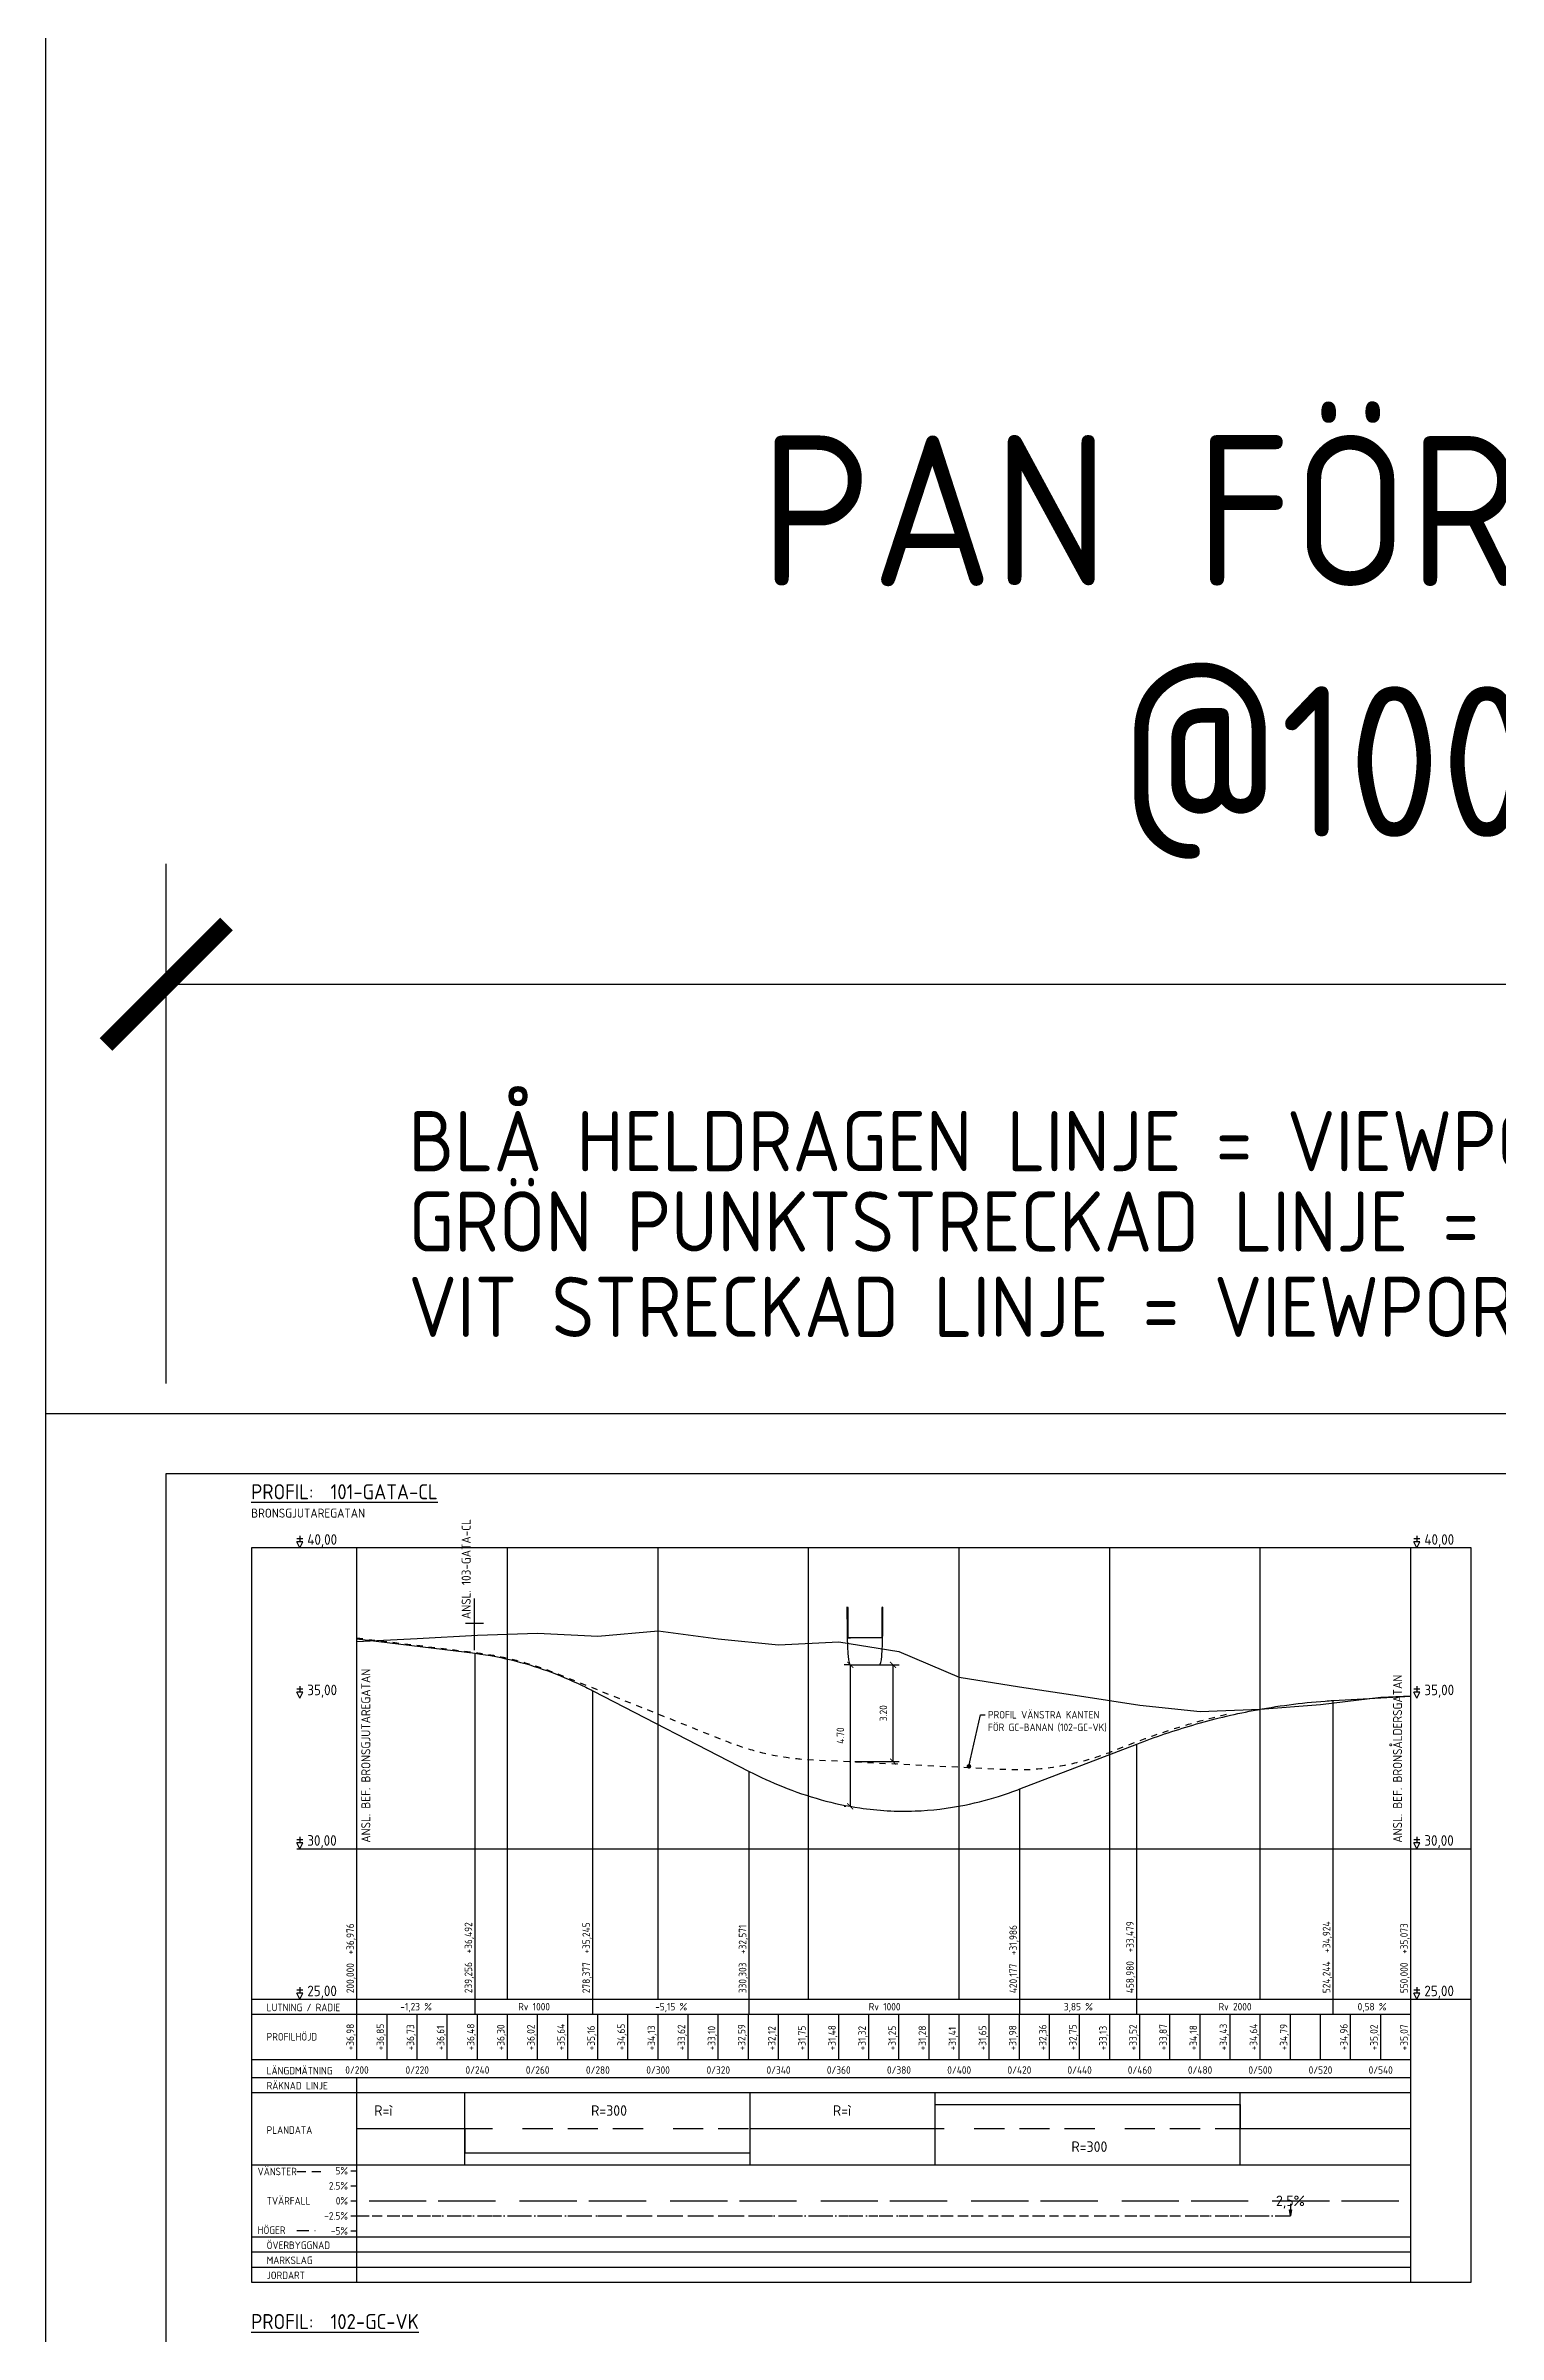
# Model space of a CAD drawing. Header units: metres. Extents: x 14120 to 17296, y 12612 to 17223.
# Drawn here: x 14120 to 14603, y 16463 to 17223 of the extents above; entities that cross this region are included whole.
import ezdxf
from ezdxf.enums import TextEntityAlignment as Align

# ---------------------------------------------------------------- set-up
doc = ezdxf.new("R2010")
doc.units = ezdxf.units.M
doc.header["$MEASUREMENT"] = 0
doc.header["$PDMODE"] = 2
doc.header["$PDSIZE"] = -1
for name, pattern in [('AA_DASHED_2', [4, 2, -2]), ('CENTRUMLINJE', [27, 20, -3, 1, -3]), ('DIVIDE', [10, 4, -2, 0, -2, 0, -2]), ('STRECKAD_3', [5, 3, -2])]:
    doc.linetypes.add(name, pattern=pattern)
doc.layers.get('0').update_dxf_attribs({"linetype": 'CONTINUOUS'})
doc.layers.get('DEFPOINTS').update_dxf_attribs({"color": 5, "linetype": 'CONTINUOUS'})
for name, color, linetype in [('03_T', 3, 'CONTINUOUS'), ('100_T', 1, 'CONTINUOUS'), ('800_dim', 4, 'CONTINUOUS'), ('800_MATT', 4, 'CONTINUOUS'), ('800_T', 3, 'CONTINUOUS'), ('gc-bana', 7, 'AA_DASHED_2'), ('K502', 3, 'CONTINUOUS'), ('K553', 1, 'CONTINUOUS'), ('M-362B', 1, 'CONTINUOUS'), ('M-364', 6, 'CONTINUOUS'), ('M-365-T', 1, 'CONTINUOUS'), ('M-365A', 1, 'STRECKAD_3'), ('M-365B', 3, 'DIVIDE'), ('M-368-T', 1, 'CONTINUOUS'), ('M-368A', 1, 'CONTINUOUS'), ('M-368B', 4, 'CONTINUOUS'), ('M-368C', 4, 'CENTRUMLINJE')]:
    doc.layers.add(name, color=color, linetype=linetype)
doc.styles.add('ISO', font='iso.shx')
doc.styles.add('ISO35', font='iso3098.shx', dxfattribs={"height": 3.5})
doc.styles.add('P_ISO_25', font='ISO', dxfattribs={"height": 2.5})
doc.styles.add('P_ISO_35', font='ISO', dxfattribs={"height": 3.5})
doc.dimstyles.new('NovaPlan$7', dxfattribs={"dimtxt": 2.5, "dimasz": 1.5, "dimexe": 2, "dimexo": 5, "dimgap": -1, "dimtad": 0, "dimtoh": 1, "dimzin": 0, "dimdsep": 46, "dimtxsty": 'ISO', "dimcen": 1.5, "dimazin": 0, "dimtfac": 1, "dimtix": 1, "dimtmove": 0, "dimatfit": 3, "dimldrblk": 'DOT', "dimfxl": 1, "dimtolj": 1, "dimtzin": 0, "dimarcsym": 0})
doc.dimstyles.new('POINT-BH90', dxfattribs={"dimtxt": 2.5, "dimasz": 2, "dimexe": 2, "dimexo": 1.5, "dimgap": 2, "dimtad": 1, "dimzin": 0, "dimdsep": 46, "dimtxsty": 'ISO', "dimblk1": 'ARCHTICK', "dimblk2": 'ARCHTICK', "dimsah": 1, "dimcen": 1.5, "dimadec": 0, "dimazin": 0, "dimtfac": 1, "dimtix": 1, "dimtmove": 0, "dimatfit": 3, "dimldrblk": 'ARCHTICK', "dimfxl": 1, "dimtolj": 1, "dimtzin": 0, "dimarcsym": 0})

# ---------------------------------------------------------------- blocks, each defined once
blk = doc.blocks.new('_Dot')
at = {"color": 0, "linetype": 'ByBlock', "lineweight": -2}
blk.add_line((-0.5, 0), (-1, 0), dxfattribs=at)
at = {"color": 0, "linetype": 'ByBlock', "const_width": 0.5}
blk.add_lwpolyline([(-0.25, 0, 1), (0.25, 0, 1)], format="xyb", close=True, dxfattribs=at)
blk = doc.blocks.new('_ARCHTICK')
at = {"color": 0, "linetype": 'ByBlock', "const_width": 0.15}
blk.add_lwpolyline([(-0.5, -0.5), (0.5, 0.5)], dxfattribs=at)
blk = doc.blocks.new('*D7')
at = {"layer": '800_dim', "color": 0, "lineweight": -2, "transparency": 16777216}
for p, q in [((14387.1, 16685.31), (14385.36, 16685.31)), ((14387.36, 16685.31), (14387.36, 16638.29)), ((14385.86, 16638.29), (14385.36, 16638.29))]:
    blk.add_line(p, q, dxfattribs=at)
at = {"layer": 'DEFPOINTS', "color": 0, "transparency": 16777216}
for p in [(14388.6, 16685.31), (14387.36, 16638.29), (14387.36, 16638.29)]:
    blk.add_point(p, dxfattribs=at)
at = {"layer": '800_dim', "color": 0, "lineweight": -2, "transparency": 16777216, "xscale": 2, "yscale": 2, "zscale": 2}
for p, rotation in [((14387.36, 16685.31), 90), ((14387.36, 16638.29), 270)]:
    blk.add_blockref('_ARCHTICK', p, dxfattribs=dict(at, rotation=rotation))
at = {"layer": '800_dim', "color": 0, "transparency": 16777216, "insert": (14384.11, 16661.8), "char_height": 2.5, "attachment_point": 5, "rotation": 90, "style": 'ISO'}
blk.add_mtext('\\A1;{\\Fiso.shx;4.70}', dxfattribs=at)
blk = doc.blocks.new('*D8')
at = {"layer": '800_dim', "color": 0, "lineweight": -2, "transparency": 16777216}
for p, q in [((14389.84, 16685.31), (14403.61, 16685.31)), ((14401.61, 16653.16), (14401.61, 16685.31)), ((14388.86, 16653.16), (14403.61, 16653.16))]:
    blk.add_line(p, q, dxfattribs=at)
at = {"layer": 'DEFPOINTS', "color": 0, "transparency": 16777216}
for p in [(14388.34, 16685.31), (14401.61, 16685.31), (14387.36, 16653.16)]:
    blk.add_point(p, dxfattribs=at)
at = {"layer": '800_dim', "color": 0, "lineweight": -2, "transparency": 16777216, "xscale": 2, "yscale": 2, "zscale": 2}
for p, rotation in [((14401.61, 16685.31), 90), ((14401.61, 16653.16), 270)]:
    blk.add_blockref('_ARCHTICK', p, dxfattribs=dict(at, rotation=rotation))
at = {"layer": '800_dim', "color": 0, "transparency": 16777216, "insert": (14398.36, 16669.24), "char_height": 2.5, "attachment_point": 5, "rotation": 90, "style": 'ISO'}
blk.add_mtext('\\A1;{\\Fiso.shx;3.20}', dxfattribs=at)
blk = doc.blocks.new('brosektion')
at = {"layer": 'K502', "flags": 128}
blk.add_lwpolyline([(4.89, 0, 0.414214), (5.89, 1), (5.89, 1.52), (5.99, 1.52), (5.99, 1.92), (5.59, 1.9), (5.59, 0.9), (-5.59, 0.9), (-5.59, 1.9), (-5.99, 1.92), (-5.99, 1.52), (-5.89, 1.52), (-5.89, 1, 0.414214), (-4.89, 0)], format="xyb", close=True, dxfattribs=at)
at = {"layer": 'K553', "ltscale": 0.1}
blk.add_line((-5.59, 0.9), (-4.832, 0.9), dxfattribs=at)
blk = doc.blocks.new('*D12')
at = {"layer": 'DEFPOINTS', "color": 0, "lineweight": -2, "transparency": 16777216}
for p, q in [((14160.19, 16778.84), (14160.19, 16951.45)), ((15160.19, 16778.84), (15160.19, 16951.45)), ((14160.19, 16911.45), (15160.19, 16911.45))]:
    blk.add_line(p, q, dxfattribs=at)
at = {"layer": 'DEFPOINTS', "color": 0, "transparency": 16777216}
for p in [(15160.19, 16911.45), (14160.19, 16748.84), (15160.19, 16748.84)]:
    blk.add_point(p, dxfattribs=at)
at = {"layer": 'DEFPOINTS', "color": 0, "lineweight": -2, "transparency": 16777216, "xscale": 40, "yscale": 40, "zscale": 40, "rotation": 180}
blk.add_blockref('_ARCHTICK', (14160.19, 16911.45), dxfattribs=at)
at = {"layer": 'DEFPOINTS', "color": 0, "lineweight": -2, "transparency": 16777216, "xscale": 40, "yscale": 40, "zscale": 40}
blk.add_blockref('_ARCHTICK', (15160.19, 16911.45), dxfattribs=at)
at = {"layer": 'DEFPOINTS', "color": 0, "transparency": 16777216, "insert": (14660.19, 17023.48), "char_height": 50, "attachment_point": 5, "style": 'ISO'}
blk.add_mtext('\\A1;{\\Fiso.shx;PAN FÖR NY RITNING\\P@1000.00<300}', dxfattribs=at)

msp = doc.modelspace()

# ---------------------------------------------------------------- linework, layer by layer
at = {"layer": '800_T', "color": 7, "flags": 128}
for points in [[(14262.549, 16690.197), (14262.549, 16707.4)], [(14259.549, 16699.14), (14265.549, 16699.14)]]:
    msp.add_lwpolyline(points, dxfattribs=at)
at = {"layer": 'DEFPOINTS'}
msp.add_xline((14120.19, 16194.839), (0, 1), dxfattribs=at)
at = {"layer": 'DEFPOINTS', "flags": 128}
for points in [[(14120.19, 16174.839), (14120.19, 16768.839), (14961.19, 16768.839), (14961.19, 16174.839)], [(14160.19, 16194.839), (14160.19, 16748.839), (14941.19, 16748.839), (14941.19, 16305.638), (14841.19, 16305.638), (14841.19, 16194.839)]]:
    msp.add_lwpolyline(points, close=True, dxfattribs=at)
at = {"layer": 'gc-bana', "flags": 128}
msp.add_lwpolyline([(14223.549, 16694.267), (14262.866, 16689.426, -0.0326952), (14276.413, 16686.841, -0.0269545), (14288.266, 16683.071, -0.0049147), (14290.524, 16682.194), (14345.664, 16660.138, 0.0272648), (14355.375, 16656.844, 0.0342596), (14366.799, 16654.48, 0.0212415), (14373.654, 16653.845), (14439.18, 16650.581, 0.0519217), (14455.843, 16651.486, 0.0323296), (14466.71, 16653.947, 0.0223048), (14474.679, 16656.691), (14479.811, 16658.714, -0.0199809), (14497.713, 16664.969, -0.0185175), (14513.549, 16669.165)], format="xyb", dxfattribs=at)
at = {"layer": 'M-362B', "flags": 128}
msp.add_lwpolyline([(14223.549, 16693.016), (14223.549, 16693.016), (14243.549, 16694.109), (14263.549, 16695.146), (14283.549, 16695.859), (14303.549, 16694.833), (14323.549, 16696.563), (14343.549, 16693.997), (14363.549, 16691.909), (14383.549, 16692.921), (14403.549, 16689.772), (14423.549, 16681.225), (14443.549, 16678.052), (14463.549, 16674.987), (14483.549, 16671.957), (14503.549, 16669.848), (14523.549, 16670.615), (14543.549, 16672.146), (14563.549, 16674.551), (14573.549, 16674.999)], dxfattribs=at)
at = {"layer": 'M-364', "flags": 128}
msp.add_lwpolyline([(14223.549, 16693.967), (14262.806, 16689.134, -0.0327569), (14276.378, 16686.541, -0.0272201), (14288.354, 16682.723, -0.0235686), (14299.532, 16677.861, -0.0047971), (14301.927, 16676.657), (14353.852, 16649.915, 0.022786), (14364.857, 16644.855, 0.02882), (14377.696, 16640.486, 0.0307429), (14390.535, 16637.768, 0.0457152), (14408.877, 16636.745, 0.0407076), (14425.385, 16638.701, 0.0300211), (14438.224, 16642.107, 0.0122237), (14443.726, 16644.072), (14482.529, 16659, -0.0209557), (14501.176, 16665.302, -0.0236207), (14521.155, 16670.124, -0.0294681), (14545.129, 16673.273, -0.0033161), (14547.793, 16673.446), (14573.549, 16674.942)], format="xyb", dxfattribs=at)
at = {"layer": 'M-365-T'}
msp.add_lwpolyline([(14533.549, 16506.209), (14533.549, 16502.209), (14533.216, 16504.209), (14533.883, 16504.209), (14533.549, 16502.209)], dxfattribs=at)
msp.add_lwpolyline([(14533.549, 16506.209), (14533.549, 16502.209), (14533.216, 16504.209), (14533.883, 16504.209), (14533.549, 16502.209)], dxfattribs=at)
at = {"layer": 'M-365A'}
msp.add_lwpolyline([(14223.549, 16502.209), (14533.549, 16502.209)], dxfattribs=at)
at = {"layer": 'M-365B'}
msp.add_lwpolyline([(14223.549, 16502.209), (14533.549, 16502.209)], dxfattribs=at)
at = {"layer": 'M-368-T'}
for p, q in [((14205.549, 16727.209), (14203.549, 16727.209)), ((14204.549, 16724.209), (14203.549, 16726.209)), ((14205.549, 16726.209), (14203.549, 16726.209)), ((14204.549, 16728.209), (14204.549, 16726.209)), ((14204.549, 16724.209), (14205.549, 16726.209)), ((14576.549, 16727.209), (14574.549, 16727.209)), ((14575.549, 16724.209), (14574.549, 16726.209)), ((14576.549, 16726.209), (14574.549, 16726.209)), ((14575.549, 16728.209), (14575.549, 16726.209)), ((14575.549, 16724.209), (14576.549, 16726.209)), ((14205.549, 16677.209), (14203.549, 16677.209)), ((14204.549, 16674.209), (14203.549, 16676.209)), ((14205.549, 16676.209), (14203.549, 16676.209)), ((14204.549, 16678.209), (14204.549, 16676.209)), ((14204.549, 16674.209), (14205.549, 16676.209)), ((14576.549, 16677.209), (14574.549, 16677.209)), ((14575.549, 16674.209), (14574.549, 16676.209)), ((14576.549, 16676.209), (14574.549, 16676.209)), ((14575.549, 16678.209), (14575.549, 16676.209)), ((14575.549, 16674.209), (14576.549, 16676.209)), ((14205.549, 16627.209), (14203.549, 16627.209)), ((14204.549, 16624.209), (14203.549, 16626.209)), ((14205.549, 16626.209), (14203.549, 16626.209)), ((14204.549, 16628.209), (14204.549, 16626.209)), ((14204.549, 16624.209), (14205.549, 16626.209)), ((14576.549, 16627.209), (14574.549, 16627.209)), ((14575.549, 16624.209), (14574.549, 16626.209)), ((14576.549, 16626.209), (14574.549, 16626.209)), ((14575.549, 16628.209), (14575.549, 16626.209)), ((14575.549, 16624.209), (14576.549, 16626.209)), ((14205.549, 16577.209), (14203.549, 16577.209)), ((14204.549, 16578.209), (14204.549, 16576.209)), ((14576.549, 16577.209), (14574.549, 16577.209)), ((14575.549, 16578.209), (14575.549, 16576.209)), ((14204.549, 16574.209), (14203.549, 16576.209)), ((14205.549, 16576.209), (14203.549, 16576.209)), ((14204.549, 16574.209), (14205.549, 16576.209)), ((14575.549, 16574.209), (14574.549, 16576.209)), ((14576.549, 16576.209), (14574.549, 16576.209)), ((14575.549, 16574.209), (14576.549, 16576.209))]:
    msp.add_line(p, q, dxfattribs=at)
at = {"layer": 'M-368-T', "color": 7, "linetype": 'Continuous'}
for p, q in [((14262.806, 16569.209), (14262.806, 16574.209)), ((14301.927, 16569.209), (14301.927, 16574.209)), ((14353.852, 16569.209), (14353.852, 16574.209)), ((14443.726, 16569.209), (14443.726, 16574.209)), ((14482.529, 16569.209), (14482.529, 16574.209)), ((14547.793, 16569.209), (14547.793, 16574.209)), ((14573.549, 16569.209), (14573.549, 16574.209))]:
    msp.add_line(p, q, dxfattribs=at)
at = {"layer": 'M-368A'}
msp.add_lwpolyline([(14188.549, 16480.209), (14593.549, 16480.209), (14593.549, 16724.209), (14188.549, 16724.209), (14188.549, 16480.209)], dxfattribs=at)
at = {"layer": 'M-368B'}
for p, q in [((14223.549, 16574.209), (14223.549, 16724.209)), ((14273.549, 16574.209), (14273.549, 16724.209)), ((14323.549, 16574.209), (14323.549, 16724.209)), ((14373.549, 16574.209), (14373.549, 16724.209)), ((14423.549, 16574.209), (14423.549, 16724.209)), ((14473.549, 16574.209), (14473.549, 16724.209)), ((14523.549, 16574.209), (14523.549, 16724.209)), ((14573.549, 16480.209), (14573.549, 16724.209)), ((14223.549, 16574.209), (14223.549, 16693.967)), ((14262.806, 16574.209), (14262.806, 16689.134)), ((14301.927, 16574.209), (14301.927, 16676.657)), ((14547.793, 16574.209), (14547.793, 16673.446)), ((14573.549, 16574.209), (14573.549, 16674.942)), ((14482.529, 16574.209), (14482.529, 16659)), ((14353.852, 16574.209), (14353.852, 16649.915)), ((14443.726, 16574.209), (14443.726, 16644.072)), ((14203.549, 16624.209), (14593.549, 16624.209)), ((14188.549, 16574.209), (14593.549, 16574.209)), ((14223.549, 16554.209), (14223.549, 16574.209)), ((14188.549, 16569.209), (14573.549, 16569.209)), ((14233.549, 16554.209), (14233.549, 16569.209)), ((14243.549, 16554.209), (14243.549, 16569.209)), ((14253.549, 16554.209), (14253.549, 16569.209)), ((14263.549, 16554.209), (14263.549, 16569.209)), ((14273.549, 16554.209), (14273.549, 16569.209)), ((14283.549, 16554.209), (14283.549, 16569.209)), ((14293.549, 16554.209), (14293.549, 16569.209)), ((14303.549, 16554.209), (14303.549, 16569.209)), ((14313.549, 16554.209), (14313.549, 16569.209)), ((14323.549, 16554.209), (14323.549, 16569.209)), ((14333.549, 16554.209), (14333.549, 16569.209)), ((14343.549, 16554.209), (14343.549, 16569.209)), ((14353.549, 16554.209), (14353.549, 16569.209)), ((14363.549, 16554.209), (14363.549, 16569.209)), ((14373.549, 16554.209), (14373.549, 16569.209)), ((14383.549, 16554.209), (14383.549, 16569.209)), ((14393.549, 16554.209), (14393.549, 16569.209)), ((14403.549, 16554.209), (14403.549, 16569.209)), ((14413.549, 16554.209), (14413.549, 16569.209)), ((14423.549, 16554.209), (14423.549, 16569.209)), ((14433.549, 16554.209), (14433.549, 16569.209)), ((14443.549, 16554.209), (14443.549, 16569.209)), ((14453.549, 16554.209), (14453.549, 16569.209)), ((14463.549, 16554.209), (14463.549, 16569.209)), ((14473.549, 16554.209), (14473.549, 16569.209)), ((14483.549, 16554.209), (14483.549, 16569.209)), ((14493.549, 16554.209), (14493.549, 16569.209)), ((14503.549, 16554.209), (14503.549, 16569.209)), ((14513.549, 16554.209), (14513.549, 16569.209)), ((14523.549, 16554.209), (14523.549, 16569.209)), ((14533.549, 16554.209), (14533.549, 16569.209)), ((14543.549, 16554.209), (14543.549, 16569.209)), ((14553.549, 16554.209), (14553.549, 16569.209)), ((14563.549, 16554.209), (14563.549, 16569.209)), ((14573.549, 16554.209), (14573.549, 16569.209)), ((14188.549, 16554.209), (14573.549, 16554.209)), ((14188.549, 16548.209), (14573.549, 16548.209)), ((14223.549, 16480.209), (14223.549, 16548.209)), ((14188.549, 16543.209), (14573.549, 16543.209)), ((14259.321, 16519.209), (14259.321, 16543.209)), ((14354.099, 16519.209), (14354.099, 16543.209)), ((14415.584, 16519.209), (14415.584, 16543.209)), ((14516.902, 16519.209), (14516.902, 16543.209)), ((14188.549, 16519.209), (14573.549, 16519.209)), ((14221.549, 16517.209), (14223.549, 16517.209)), ((14221.549, 16512.209), (14223.549, 16512.209)), ((14221.549, 16507.209), (14223.549, 16507.209)), ((14221.549, 16502.209), (14223.549, 16502.209)), ((14188.549, 16495.209), (14573.549, 16495.209)), ((14221.549, 16497.209), (14223.549, 16497.209)), ((14188.549, 16490.209), (14573.549, 16490.209)), ((14188.549, 16485.209), (14573.549, 16485.209))]:
    msp.add_line(p, q, dxfattribs=at)
at = {"layer": 'M-368B', "linetype": 'STRECKAD_3'}
msp.add_line((14203.549, 16516.909), (14211.549, 16516.909), dxfattribs=at)
at = {"layer": 'M-368B', "linetype": 'DIVIDE'}
msp.add_line((14203.549, 16497.309), (14211.549, 16497.309), dxfattribs=at)
at = {"layer": 'M-368B'}
msp.add_lwpolyline([(14223.549, 16531.209), (14259.321, 16531.209), (14259.321, 16523.209), (14354.099, 16523.209), (14354.099, 16531.209), (14415.584, 16531.209), (14415.584, 16539.209), (14516.902, 16539.209), (14516.902, 16531.209), (14573.549, 16531.209)], dxfattribs=at)
at = {"layer": 'M-368C'}
for p, q in [((14228.549, 16531.209), (14238.549, 16531.209)), ((14243.549, 16531.209), (14253.549, 16531.209)), ((14258.549, 16531.209), (14268.549, 16531.209)), ((14278.549, 16531.209), (14288.549, 16531.209)), ((14293.549, 16531.209), (14303.549, 16531.209)), ((14308.549, 16531.209), (14318.549, 16531.209)), ((14328.549, 16531.209), (14338.549, 16531.209)), ((14343.549, 16531.209), (14353.549, 16531.209)), ((14358.549, 16531.209), (14368.549, 16531.209)), ((14378.549, 16531.209), (14388.549, 16531.209)), ((14393.549, 16531.209), (14403.549, 16531.209)), ((14408.549, 16531.209), (14418.549, 16531.209)), ((14428.549, 16531.209), (14438.549, 16531.209)), ((14443.549, 16531.209), (14453.549, 16531.209)), ((14458.549, 16531.209), (14468.549, 16531.209)), ((14478.549, 16531.209), (14488.549, 16531.209)), ((14493.549, 16531.209), (14503.549, 16531.209)), ((14508.549, 16531.209), (14518.549, 16531.209)), ((14528.549, 16531.209), (14538.549, 16531.209)), ((14543.549, 16531.209), (14553.549, 16531.209)), ((14558.549, 16531.209), (14568.549, 16531.209)), ((14227.549, 16507.209), (14246.549, 16507.209)), ((14250.549, 16507.209), (14269.549, 16507.209)), ((14277.549, 16507.209), (14296.549, 16507.209)), ((14300.549, 16507.209), (14319.549, 16507.209)), ((14327.549, 16507.209), (14346.549, 16507.209)), ((14350.549, 16507.209), (14369.549, 16507.209)), ((14377.549, 16507.209), (14396.549, 16507.209)), ((14400.549, 16507.209), (14419.549, 16507.209)), ((14427.549, 16507.209), (14446.549, 16507.209)), ((14450.549, 16507.209), (14469.549, 16507.209)), ((14477.549, 16507.209), (14496.549, 16507.209)), ((14500.549, 16507.209), (14519.549, 16507.209)), ((14527.549, 16507.209), (14546.549, 16507.209)), ((14550.549, 16507.209), (14569.549, 16507.209))]:
    msp.add_line(p, q, dxfattribs=at)

# ---------------------------------------------------------------- block references
at = {"layer": 'M-368-T', "yscale": 10}
msp.add_blockref('brosektion', (14392.249, 16685.309), dxfattribs=at)

# ---------------------------------------------------------------- texts
at = {"layer": '03_T', "color": 7, "style": 'ISO'}
msp.add_text('%%UPROFIL:  101-GATA-CL', height=5, dxfattribs=at).set_placement((14188.419, 16740.32))
at = {"layer": '03_T', "linetype": 'Continuous', "style": 'P_ISO_25'}
msp.add_text('BRONSGJUTAREGATAN', height=3, dxfattribs=at).set_placement((14188.419, 16734.223))
at = {"layer": '100_T', "color": 7, "style": 'ISO'}
for s, p in [('BLÅ HELDRAGEN LINJE = VIEWPORT ATKINS STÄMPEL', (14240.622, 16849.323)), ('GRÖN PUNKTSTRECKAD LINJE = VIEWPORT MALMÖ GK STÄMPEL', (14240.622, 16822.603)), ('VIT STRECKAD LINJE = VIEWPORT VÄGVERKETS STÄMPEL', (14240.622, 16794.263))]:
    msp.add_text(s, height=20, dxfattribs=at).set_placement(p)
at = {"layer": '800_MATT', "insert": (14433.13, 16669.969), "char_height": 2.5, "attachment_point": 1, "style": 'ISO'}
msp.add_mtext('{\\Fiso.shx;PROFIL VÄNSTRA KANTEN\\PFÖR GC-BANAN (102-GC-VK)}', dxfattribs=at)
at = {"layer": 'M-365-T', "color": 7, "style": 'ISO35'}
msp.add_text('2,5%', height=3.5, dxfattribs=at).set_placement((14533.549, 16507.209), align=Align.MIDDLE_CENTER)
msp.add_text('2,5%', height=3.5, dxfattribs=at).set_placement((14533.549, 16507.209), align=Align.MIDDLE_CENTER)
at = {"layer": 'M-368-T', "color": 3, "linetype": 'Continuous', "style": 'P_ISO_25'}
for s, p in [('ANSL. 103-GATA-CL', (14261.307, 16700.518)), ('ANSL. BEF. BRONSGJUTAREGATAN', (14227.973, 16626.211)), ('ANSL. BEF. BRONSÅLDERSGATAN', (14570.633, 16626.211))]:
    msp.add_text(s, height=3, rotation=90, dxfattribs=at).set_placement(p)
at = {"layer": 'M-368-T', "color": 7}
for s, style, p in [('40,00', 'P_ISO_35', (14207.049, 16725.209)), ('40,00', 'P_ISO_35', (14578.049, 16725.209)), ('35,00', 'P_ISO_35', (14207.049, 16675.209)), ('35,00', 'P_ISO_35', (14578.049, 16675.209)), ('30,00', 'P_ISO_35', (14207.049, 16625.209)), ('30,00', 'P_ISO_35', (14578.049, 16625.209)), ('25,00', 'P_ISO_35', (14207.049, 16575.209)), ('25,00', 'P_ISO_35', (14578.049, 16575.209)), ('R=ì', 'ISO35', (14229.264, 16535.459)), ('R=300', 'ISO35', (14301.285, 16535.459)), ('R=ì', 'ISO35', (14381.587, 16535.459)), ('R=300', 'ISO35', (14460.818, 16523.459))]:
    msp.add_text(s, height=3.5, dxfattribs=dict(at, style=style)).set_placement(p)
at = {"layer": 'M-368-T', "color": 2, "style": 'P_ISO_25'}
for s, p in [('458,980  +33,479', (14481.529, 16576.209)), ('524,244  +34,924', (14546.793, 16576.209)), ('200,000  +36,976', (14222.549, 16576.209)), ('239,256  +36,492', (14261.806, 16576.209)), ('278,377  +35,245', (14300.927, 16576.209)), ('330,303  +32,571', (14352.852, 16576.209)), ('420,177  +31,986', (14442.726, 16576.209)), ('550,000  +35,073', (14572.549, 16576.209)), ('+36,98', (14222.549, 16557.209)), ('+36,85', (14232.549, 16557.209)), ('+36,73', (14242.549, 16557.209)), ('+36,61', (14252.549, 16557.209)), ('+36,48', (14262.549, 16557.209)), ('+36,30', (14272.549, 16557.209)), ('+36,02', (14282.549, 16557.209)), ('+35,64', (14292.549, 16557.209)), ('+35,16', (14302.549, 16557.209)), ('+34,65', (14312.549, 16557.209)), ('+34,13', (14322.549, 16557.209)), ('+33,62', (14332.549, 16557.209)), ('+33,10', (14342.549, 16557.209)), ('+32,59', (14352.549, 16557.209)), ('+32,12', (14362.549, 16557.209)), ('+31,75', (14372.549, 16557.209)), ('+31,48', (14382.549, 16557.209)), ('+31,32', (14392.549, 16557.209)), ('+31,25', (14402.549, 16557.209)), ('+31,28', (14412.549, 16557.209)), ('+31,41', (14422.549, 16557.209)), ('+31,65', (14432.549, 16557.209)), ('+31,98', (14442.549, 16557.209)), ('+32,36', (14452.549, 16557.209)), ('+32,75', (14462.549, 16557.209)), ('+33,13', (14472.549, 16557.209)), ('+33,52', (14482.549, 16557.209)), ('+33,87', (14492.549, 16557.209)), ('+34,18', (14502.549, 16557.209)), ('+34,43', (14512.549, 16557.209)), ('+34,64', (14522.549, 16557.209)), ('+34,79', (14532.549, 16557.209)), ('+34,96', (14552.549, 16557.209)), ('+35,02', (14562.549, 16557.209)), ('+35,07', (14572.549, 16557.209))]:
    msp.add_text(s, height=2.5, rotation=90, dxfattribs=at).set_placement(p)
at = {"layer": 'M-368-T', "color": 2, "linetype": 'Continuous', "style": 'P_ISO_25'}
for s, p in [('LUTNING / RADIE', (14193.549, 16570.209)), ('PROFILHÖJD', (14193.549, 16560.459)), ('LÄNGDMÄTNING', (14193.549, 16549.209)), ('RÄKNAD LINJE', (14193.549, 16544.209)), ('PLANDATA', (14193.549, 16529.459)), ('VÄNSTER', (14190.549, 16515.709)), ('TVÄRFALL', (14193.549, 16505.959)), ('HÖGER', (14190.549, 16496.209)), ('ÖVERBYGGNAD', (14193.549, 16491.209)), ('MARKSLAG', (14193.549, 16486.209)), ('JORDART', (14193.549, 16481.209))]:
    msp.add_text(s, height=2.5, dxfattribs=at).set_placement(p)
for s, p in [('-1,23 %', (14243.177, 16571.709)), ('Rv 1000', (14282.366, 16571.709)), ('-5,15 %', (14327.889, 16571.709)), ('Rv 1000', (14398.789, 16571.709)), ('3,85 %', (14463.128, 16571.709)), ('Rv 2000', (14515.161, 16571.709)), ('0,58 %', (14560.671, 16571.709))]:
    msp.add_text(s, height=2.5, dxfattribs=at).set_placement(p, align=Align.MIDDLE_CENTER)
at = {"layer": 'M-368-T', "color": 2, "style": 'P_ISO_25'}
for s, p in [('0/200', (14223.549, 16549.409)), ('0/220', (14243.549, 16549.409)), ('0/240', (14263.549, 16549.409)), ('0/260', (14283.549, 16549.409)), ('0/280', (14303.549, 16549.409)), ('0/300', (14323.549, 16549.409)), ('0/320', (14343.549, 16549.409)), ('0/340', (14363.549, 16549.409)), ('0/360', (14383.549, 16549.409)), ('0/380', (14403.549, 16549.409)), ('0/400', (14423.549, 16549.409)), ('0/420', (14443.549, 16549.409)), ('0/440', (14463.549, 16549.409)), ('0/460', (14483.549, 16549.409)), ('0/480', (14503.549, 16549.409)), ('0/500', (14523.549, 16549.409)), ('0/520', (14543.549, 16549.409)), ('0/540', (14563.549, 16549.409))]:
    msp.add_text(s, height=2.5, dxfattribs=at).set_placement(p, align=Align.CENTER)
at = {"layer": 'M-368-T', "color": 2, "linetype": 'Continuous', "style": 'P_ISO_25'}
for s, p in [('5%', (14220.549, 16515.959)), ('2.5%', (14220.549, 16510.959)), ('0%', (14220.549, 16505.959)), ('-2.5%', (14220.549, 16500.959)), ('-5%', (14220.549, 16495.959))]:
    msp.add_text(s, height=2.5, dxfattribs=at).set_placement(p, align=Align.RIGHT)
at = {"layer": 'M-368-T', "color": 7, "linetype": 'Continuous', "style": 'P_ISO_25'}
msp.add_text('%%UPROFIL:  102-GC-VK', height=5, dxfattribs=at).set_placement((14188.419, 16464.59))

# ---------------------------------------------------------------- dimensions: what is measured, and where the dimension line sits
at = {"layer": '800_dim'}
for base, p1, p2, text, picture, middle in [((14387.359, 16638.288), (14388.597, 16685.309), (14387.359, 16638.288), '{\\Fiso.shx;4.70}', '*D7', (14384.109, 16661.798)), ((14401.612, 16685.309), (14387.359, 16653.162), (14388.341, 16685.309), '{\\Fiso.shx;3.20}', '*D8', (14398.362, 16669.235))]:
    dim = msp.add_linear_dim(base=base, p1=p1, p2=p2, angle=90, text=text, dimstyle='POINT-BH90', dxfattribs=at)
    dim.commit()
    dim.dimension.update_dxf_attribs({"geometry": picture, "text_midpoint": middle})
at = {"layer": 'DEFPOINTS'}
dim = msp.add_linear_dim(base=(15160.19, 16911.454), p1=(14160.19, 16748.839), p2=(15160.19, 16748.839), text='{\\Fiso.shx;PAN FÖR NY RITNING\\P@<><300}', dimstyle='POINT-BH90', override={"dimscale": 20}, dxfattribs=at)
dim.commit()
dim.dimension.update_dxf_attribs({"geometry": '*D12', "text_midpoint": (14660.19, 17023.478)})

# ---------------------------------------------------------------- leaders
at = {"layer": '800_MATT', "annotation_type": 0, "has_hookline": 1, "hookline_direction": 0, "text_width": 39.821}
msp.add_leader([(14426.785, 16651.585), (14430.63, 16668.719), (14432.13, 16668.719)], dimstyle='NovaPlan$7', override={"dimgap": 1, "dimtad": 0}, dxfattribs=at)

doc.saveas('drawing.dxf')
